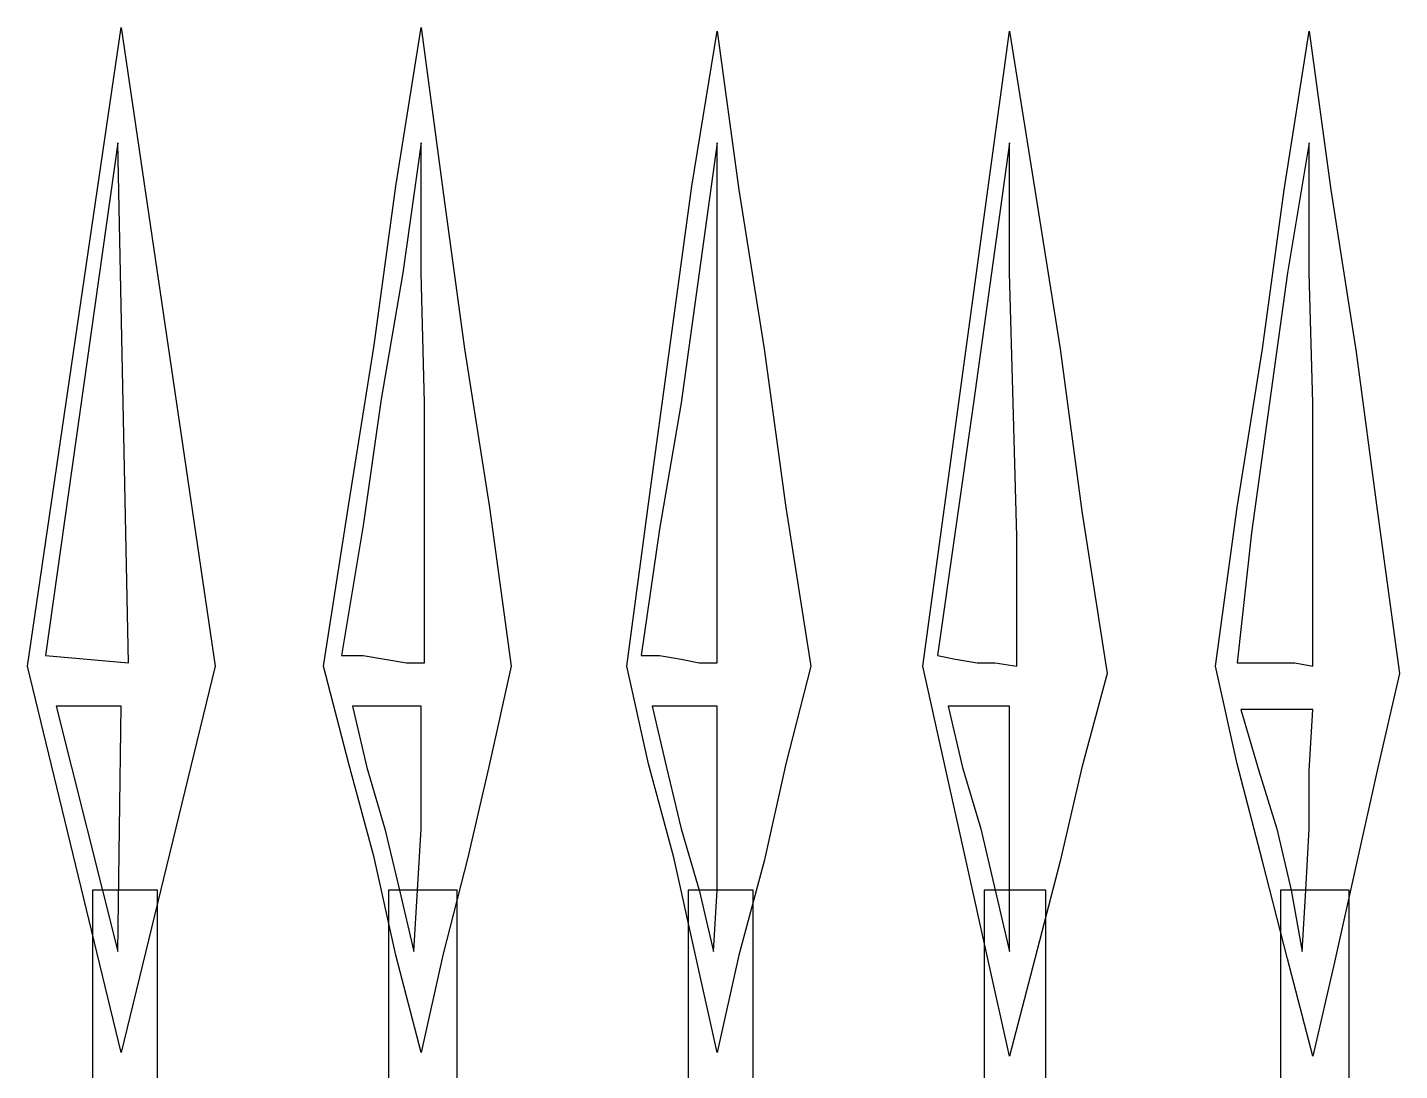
# Model space of a CAD drawing. Header units: centimetres. Extents: x -54 to 59, y -92 to 20.
# Drawn here: x -54.48 to -24.95, y -2.29 to 20.17 of the extents above; entities that cross this region are included whole.
import ezdxf

# ---------------------------------------------------------------- set-up
doc = ezdxf.new("R2010")
doc.units = ezdxf.units.CM
doc.header["$MEASUREMENT"] = 0
doc.layers.add('layer 1', color=7, linetype='Continuous')

msp = doc.modelspace()

# ---------------------------------------------------------------- linework, layer by layer
at = {"layer": 'layer 1', "color": 29}
for points, knots in [([(-52.46339, 20.17373), (-52.46339, 20.17373), (-54.48446, 6.41489), (-54.48446, 6.41489), (-54.48446, 6.41489), (-54.48446, 6.41489), (-52.46339, -1.9026), (-52.46339, -1.9026), (-52.46339, -1.9026), (-52.46339, -1.9026), (-50.44232, 6.41489), (-50.44232, 6.41489), (-50.44232, 6.41489), (-50.44232, 6.41489), (-52.46339, 20.17373), (-52.46339, 20.17373)], [0, 0, 0, 0, 0.25, 0.25, 0.25, 0.25, 0.5, 0.5, 0.5, 0.5, 0.75, 0.75, 0.75, 0.75, 1, 1, 1, 1]), ([(-46.01151, 20.17373), (-46.01151, 20.17373), (-46.55564, 16.75345), (-46.55564, 16.75345), (-46.55564, 16.75345), (-46.55564, 16.75345), (-47.02204, 13.33318), (-47.02204, 13.33318), (-47.02204, 13.33318), (-47.02204, 13.33318), (-47.56618, 9.9129), (-47.56618, 9.9129), (-47.56618, 9.9129), (-47.56618, 9.9129), (-48.11031, 6.41489), (-48.11031, 6.41489), (-48.11031, 6.41489), (-48.11031, 6.41489), (-47.56618, 4.31609), (-47.56618, 4.31609), (-47.56618, 4.31609), (-47.56618, 4.31609), (-47.02204, 2.29501), (-47.02204, 2.29501), (-47.02204, 2.29501), (-47.02204, 2.29501), (-46.55564, 0.19621), (-46.55564, 0.19621), (-46.55564, 0.19621), (-46.55564, 0.19621), (-46.01151, -1.9026), (-46.01151, -1.9026), (-46.01151, -1.9026), (-46.01151, -1.9026), (-45.54511, 0.19621), (-45.54511, 0.19621), (-45.54511, 0.19621), (-45.54511, 0.19621), (-45.00097, 2.29501), (-45.00097, 2.29501), (-45.00097, 2.29501), (-45.00097, 2.29501), (-44.53457, 4.31609), (-44.53457, 4.31609), (-44.53457, 4.31609), (-44.53457, 4.31609), (-44.06817, 6.41489), (-44.06817, 6.41489), (-44.06817, 6.41489), (-44.06817, 6.41489), (-44.53457, 9.83517), (-44.53457, 9.83517), (-44.53457, 9.83517), (-44.53457, 9.83517), (-45.07871, 13.25544), (-45.07871, 13.25544), (-45.07871, 13.25544), (-45.07871, 13.25544), (-45.54511, 16.67572), (-45.54511, 16.67572), (-45.54511, 16.67572), (-45.54511, 16.67572), (-46.01151, 20.17373), (-46.01151, 20.17373)], [0, 0, 0, 0, 0.0625, 0.0625, 0.0625, 0.0625, 0.125, 0.125, 0.125, 0.125, 0.1875, 0.1875, 0.1875, 0.1875, 0.25, 0.25, 0.25, 0.25, 0.3125, 0.3125, 0.3125, 0.3125, 0.375, 0.375, 0.375, 0.375, 0.4375, 0.4375, 0.4375, 0.4375, 0.5, 0.5, 0.5, 0.5, 0.5625, 0.5625, 0.5625, 0.5625, 0.625, 0.625, 0.625, 0.625, 0.6875, 0.6875, 0.6875, 0.6875, 0.75, 0.75, 0.75, 0.75, 0.8125, 0.8125, 0.8125, 0.8125, 0.875, 0.875, 0.875, 0.875, 0.9375, 0.9375, 0.9375, 0.9375, 1, 1, 1, 1]), ([(-39.63736, 20.09599), (-39.63736, 20.09599), (-40.18149, 16.75345), (-40.18149, 16.75345), (-40.18149, 16.75345), (-40.18149, 16.75345), (-40.64789, 13.33318), (-40.64789, 13.33318), (-40.64789, 13.33318), (-40.64789, 13.33318), (-41.11429, 9.9129), (-41.11429, 9.9129), (-41.11429, 9.9129), (-41.11429, 9.9129), (-41.5807, 6.41489), (-41.5807, 6.41489), (-41.5807, 6.41489), (-41.5807, 6.41489), (-41.11429, 4.31609), (-41.11429, 4.31609), (-41.11429, 4.31609), (-41.11429, 4.31609), (-40.57016, 2.29501), (-40.57016, 2.29501), (-40.57016, 2.29501), (-40.57016, 2.29501), (-40.10376, 0.19621), (-40.10376, 0.19621), (-40.10376, 0.19621), (-40.10376, 0.19621), (-39.63736, -1.9026), (-39.63736, -1.9026), (-39.63736, -1.9026), (-39.63736, -1.9026), (-39.17096, 0.19621), (-39.17096, 0.19621), (-39.17096, 0.19621), (-39.17096, 0.19621), (-38.62682, 2.21728), (-38.62682, 2.21728), (-38.62682, 2.21728), (-38.62682, 2.21728), (-38.16042, 4.31609), (-38.16042, 4.31609), (-38.16042, 4.31609), (-38.16042, 4.31609), (-37.61629, 6.41489), (-37.61629, 6.41489), (-37.61629, 6.41489), (-37.61629, 6.41489), (-38.16042, 9.83517), (-38.16042, 9.83517), (-38.16042, 9.83517), (-38.16042, 9.83517), (-38.62682, 13.25544), (-38.62682, 13.25544), (-38.62682, 13.25544), (-38.62682, 13.25544), (-39.17096, 16.67572), (-39.17096, 16.67572), (-39.17096, 16.67572), (-39.17096, 16.67572), (-39.63736, 20.09599), (-39.63736, 20.09599)], [0, 0, 0, 0, 0.0625, 0.0625, 0.0625, 0.0625, 0.125, 0.125, 0.125, 0.125, 0.1875, 0.1875, 0.1875, 0.1875, 0.25, 0.25, 0.25, 0.25, 0.3125, 0.3125, 0.3125, 0.3125, 0.375, 0.375, 0.375, 0.375, 0.4375, 0.4375, 0.4375, 0.4375, 0.5, 0.5, 0.5, 0.5, 0.5625, 0.5625, 0.5625, 0.5625, 0.625, 0.625, 0.625, 0.625, 0.6875, 0.6875, 0.6875, 0.6875, 0.75, 0.75, 0.75, 0.75, 0.8125, 0.8125, 0.8125, 0.8125, 0.875, 0.875, 0.875, 0.875, 0.9375, 0.9375, 0.9375, 0.9375, 1, 1, 1, 1]), ([(-33.34094, 20.09599), (-33.34094, 20.09599), (-33.80734, 16.67572), (-33.80734, 16.67572), (-33.80734, 16.67572), (-33.80734, 16.67572), (-34.27374, 13.25544), (-34.27374, 13.25544), (-34.27374, 13.25544), (-34.27374, 13.25544), (-34.74014, 9.83517), (-34.74014, 9.83517), (-34.74014, 9.83517), (-34.74014, 9.83517), (-35.20655, 6.41489), (-35.20655, 6.41489), (-35.20655, 6.41489), (-35.20655, 6.41489), (-34.74014, 4.31609), (-34.74014, 4.31609), (-34.74014, 4.31609), (-34.74014, 4.31609), (-34.27374, 2.21728), (-34.27374, 2.21728), (-34.27374, 2.21728), (-34.27374, 2.21728), (-33.80734, 0.11847), (-33.80734, 0.11847), (-33.80734, 0.11847), (-33.80734, 0.11847), (-33.34094, -1.98033), (-33.34094, -1.98033), (-33.34094, -1.98033), (-33.34094, -1.98033), (-32.79681, 0.11847), (-32.79681, 0.11847), (-32.79681, 0.11847), (-32.79681, 0.11847), (-32.25267, 2.21728), (-32.25267, 2.21728), (-32.25267, 2.21728), (-32.25267, 2.21728), (-31.78627, 4.23835), (-31.78627, 4.23835), (-31.78627, 4.23835), (-31.78627, 4.23835), (-31.24214, 6.25942), (-31.24214, 6.25942), (-31.24214, 6.25942), (-31.24214, 6.25942), (-31.78627, 9.75743), (-31.78627, 9.75743), (-31.78627, 9.75743), (-31.78627, 9.75743), (-32.25267, 13.25544), (-32.25267, 13.25544), (-32.25267, 13.25544), (-32.25267, 13.25544), (-32.79681, 16.67572), (-32.79681, 16.67572), (-32.79681, 16.67572), (-32.79681, 16.67572), (-33.34094, 20.09599), (-33.34094, 20.09599)], [0, 0, 0, 0, 0.0625, 0.0625, 0.0625, 0.0625, 0.125, 0.125, 0.125, 0.125, 0.1875, 0.1875, 0.1875, 0.1875, 0.25, 0.25, 0.25, 0.25, 0.3125, 0.3125, 0.3125, 0.3125, 0.375, 0.375, 0.375, 0.375, 0.4375, 0.4375, 0.4375, 0.4375, 0.5, 0.5, 0.5, 0.5, 0.5625, 0.5625, 0.5625, 0.5625, 0.625, 0.625, 0.625, 0.625, 0.6875, 0.6875, 0.6875, 0.6875, 0.75, 0.75, 0.75, 0.75, 0.8125, 0.8125, 0.8125, 0.8125, 0.875, 0.875, 0.875, 0.875, 0.9375, 0.9375, 0.9375, 0.9375, 1, 1, 1, 1]), ([(-26.88906, 20.09599), (-26.88906, 20.09599), (-27.43319, 16.67572), (-27.43319, 16.67572), (-27.43319, 16.67572), (-27.43319, 16.67572), (-27.89959, 13.25544), (-27.89959, 13.25544), (-27.89959, 13.25544), (-27.89959, 13.25544), (-28.44373, 9.83517), (-28.44373, 9.83517), (-28.44373, 9.83517), (-28.44373, 9.83517), (-28.91013, 6.41489), (-28.91013, 6.41489), (-28.91013, 6.41489), (-28.91013, 6.41489), (-28.44373, 4.31609), (-28.44373, 4.31609), (-28.44373, 4.31609), (-28.44373, 4.31609), (-27.89959, 2.21728), (-27.89959, 2.21728), (-27.89959, 2.21728), (-27.89959, 2.21728), (-27.35546, 0.11847), (-27.35546, 0.11847), (-27.35546, 0.11847), (-27.35546, 0.11847), (-26.81132, -1.98033), (-26.81132, -1.98033), (-26.81132, -1.98033), (-26.81132, -1.98033), (-26.34492, 0.04074), (-26.34492, 0.04074), (-26.34492, 0.04074), (-26.34492, 0.04074), (-25.87852, 2.13955), (-25.87852, 2.13955), (-25.87852, 2.13955), (-25.87852, 2.13955), (-25.41212, 4.23835), (-25.41212, 4.23835), (-25.41212, 4.23835), (-25.41212, 4.23835), (-24.94572, 6.25942), (-24.94572, 6.25942), (-24.94572, 6.25942), (-24.94572, 6.25942), (-25.41212, 9.6797), (-25.41212, 9.6797), (-25.41212, 9.6797), (-25.41212, 9.6797), (-25.87852, 13.17771), (-25.87852, 13.17771), (-25.87852, 13.17771), (-25.87852, 13.17771), (-26.42266, 16.67572), (-26.42266, 16.67572), (-26.42266, 16.67572), (-26.42266, 16.67572), (-26.88906, 20.09599), (-26.88906, 20.09599)], [0, 0, 0, 0, 0.0625, 0.0625, 0.0625, 0.0625, 0.125, 0.125, 0.125, 0.125, 0.1875, 0.1875, 0.1875, 0.1875, 0.25, 0.25, 0.25, 0.25, 0.3125, 0.3125, 0.3125, 0.3125, 0.375, 0.375, 0.375, 0.375, 0.4375, 0.4375, 0.4375, 0.4375, 0.5, 0.5, 0.5, 0.5, 0.5625, 0.5625, 0.5625, 0.5625, 0.625, 0.625, 0.625, 0.625, 0.6875, 0.6875, 0.6875, 0.6875, 0.75, 0.75, 0.75, 0.75, 0.8125, 0.8125, 0.8125, 0.8125, 0.875, 0.875, 0.875, 0.875, 0.9375, 0.9375, 0.9375, 0.9375, 1, 1, 1, 1]), ([(-53.08526, 1.59541), (-53.08526, 1.59541), (-51.68606, 1.59541), (-51.68606, 1.59541), (-51.68606, 1.59541), (-51.68606, 1.59541), (-51.68606, -81.8904), (-51.68606, -81.8904), (-51.68606, -81.8904), (-51.68606, -81.8904), (-53.08526, -81.8904), (-53.08526, -81.8904), (-53.08526, -81.8904), (-53.08526, -81.8904), (-53.08526, 1.59541), (-53.08526, 1.59541)], [0, 0, 0, 0, 0.25, 0.25, 0.25, 0.25, 0.5, 0.5, 0.5, 0.5, 0.75, 0.75, 0.75, 0.75, 1, 1, 1, 1]), ([(-46.71111, 1.59541), (-46.71111, 1.59541), (-46.32244, 1.59541), (-46.32244, 1.59541), (-46.32244, 1.59541), (-46.32244, 1.59541), (-45.93377, 1.59541), (-45.93377, 1.59541), (-45.93377, 1.59541), (-45.93377, 1.59541), (-45.62284, 1.59541), (-45.62284, 1.59541), (-45.62284, 1.59541), (-45.62284, 1.59541), (-45.23417, 1.59541), (-45.23417, 1.59541), (-45.23417, 1.59541), (-45.23417, 1.59541), (-45.23417, -19.23718), (-45.23417, -19.23718), (-45.23417, -19.23718), (-45.23417, -19.23718), (-45.23417, -40.1475), (-45.23417, -40.1475), (-45.23417, -40.1475), (-45.23417, -40.1475), (-45.23417, -60.98008), (-45.23417, -60.98008), (-45.23417, -60.98008), (-45.23417, -60.98008), (-45.23417, -81.8904), (-45.23417, -81.8904), (-45.23417, -81.8904), (-45.23417, -81.8904), (-45.62284, -81.8904), (-45.62284, -81.8904), (-45.62284, -81.8904), (-45.62284, -81.8904), (-45.93377, -81.8904), (-45.93377, -81.8904), (-45.93377, -81.8904), (-45.93377, -81.8904), (-46.32244, -81.8904), (-46.32244, -81.8904), (-46.32244, -81.8904), (-46.32244, -81.8904), (-46.71111, -81.8904), (-46.71111, -81.8904), (-46.71111, -81.8904), (-46.71111, -81.8904), (-46.71111, -60.98008), (-46.71111, -60.98008), (-46.71111, -60.98008), (-46.71111, -60.98008), (-46.71111, -40.1475), (-46.71111, -40.1475), (-46.71111, -40.1475), (-46.71111, -40.1475), (-46.71111, -19.23718), (-46.71111, -19.23718), (-46.71111, -19.23718), (-46.71111, -19.23718), (-46.71111, 1.59541), (-46.71111, 1.59541)], [0, 0, 0, 0, 0.0625, 0.0625, 0.0625, 0.0625, 0.125, 0.125, 0.125, 0.125, 0.1875, 0.1875, 0.1875, 0.1875, 0.25, 0.25, 0.25, 0.25, 0.3125, 0.3125, 0.3125, 0.3125, 0.375, 0.375, 0.375, 0.375, 0.4375, 0.4375, 0.4375, 0.4375, 0.5, 0.5, 0.5, 0.5, 0.5625, 0.5625, 0.5625, 0.5625, 0.625, 0.625, 0.625, 0.625, 0.6875, 0.6875, 0.6875, 0.6875, 0.75, 0.75, 0.75, 0.75, 0.8125, 0.8125, 0.8125, 0.8125, 0.875, 0.875, 0.875, 0.875, 0.9375, 0.9375, 0.9375, 0.9375, 1, 1, 1, 1]), ([(-40.25923, 1.59541), (-40.25923, 1.59541), (-39.94829, 1.59541), (-39.94829, 1.59541), (-39.94829, 1.59541), (-39.94829, 1.59541), (-39.63736, 1.59541), (-39.63736, 1.59541), (-39.63736, 1.59541), (-39.63736, 1.59541), (-39.24869, 1.59541), (-39.24869, 1.59541), (-39.24869, 1.59541), (-39.24869, 1.59541), (-38.86002, 1.59541), (-38.86002, 1.59541), (-38.86002, 1.59541), (-38.86002, 1.59541), (-38.86002, -19.23718), (-38.86002, -19.23718), (-38.86002, -19.23718), (-38.86002, -19.23718), (-38.86002, -40.1475), (-38.86002, -40.1475), (-38.86002, -40.1475), (-38.86002, -40.1475), (-38.86002, -60.98008), (-38.86002, -60.98008), (-38.86002, -60.98008), (-38.86002, -60.98008), (-38.86002, -81.8904), (-38.86002, -81.8904), (-38.86002, -81.8904), (-38.86002, -81.8904), (-39.24869, -81.8904), (-39.24869, -81.8904), (-39.24869, -81.8904), (-39.24869, -81.8904), (-39.63736, -81.8904), (-39.63736, -81.8904), (-39.63736, -81.8904), (-39.63736, -81.8904), (-39.94829, -81.8904), (-39.94829, -81.8904), (-39.94829, -81.8904), (-39.94829, -81.8904), (-40.25923, -81.8904), (-40.25923, -81.8904), (-40.25923, -81.8904), (-40.25923, -81.8904), (-40.25923, -60.98008), (-40.25923, -60.98008), (-40.25923, -60.98008), (-40.25923, -60.98008), (-40.25923, -40.1475), (-40.25923, -40.1475), (-40.25923, -40.1475), (-40.25923, -40.1475), (-40.25923, -19.23718), (-40.25923, -19.23718), (-40.25923, -19.23718), (-40.25923, -19.23718), (-40.25923, 1.59541), (-40.25923, 1.59541)], [0, 0, 0, 0, 0.0625, 0.0625, 0.0625, 0.0625, 0.125, 0.125, 0.125, 0.125, 0.1875, 0.1875, 0.1875, 0.1875, 0.25, 0.25, 0.25, 0.25, 0.3125, 0.3125, 0.3125, 0.3125, 0.375, 0.375, 0.375, 0.375, 0.4375, 0.4375, 0.4375, 0.4375, 0.5, 0.5, 0.5, 0.5, 0.5625, 0.5625, 0.5625, 0.5625, 0.625, 0.625, 0.625, 0.625, 0.6875, 0.6875, 0.6875, 0.6875, 0.75, 0.75, 0.75, 0.75, 0.8125, 0.8125, 0.8125, 0.8125, 0.875, 0.875, 0.875, 0.875, 0.9375, 0.9375, 0.9375, 0.9375, 1, 1, 1, 1]), ([(-33.88508, 1.59541), (-33.88508, 1.59541), (-33.57414, 1.59541), (-33.57414, 1.59541), (-33.57414, 1.59541), (-33.57414, 1.59541), (-33.18547, 1.59541), (-33.18547, 1.59541), (-33.18547, 1.59541), (-33.18547, 1.59541), (-32.87454, 1.59541), (-32.87454, 1.59541), (-32.87454, 1.59541), (-32.87454, 1.59541), (-32.56361, 1.59541), (-32.56361, 1.59541), (-32.56361, 1.59541), (-32.56361, 1.59541), (-32.56361, -19.23718), (-32.56361, -19.23718), (-32.56361, -19.23718), (-32.56361, -19.23718), (-32.56361, -40.1475), (-32.56361, -40.1475), (-32.56361, -40.1475), (-32.56361, -40.1475), (-32.56361, -60.98008), (-32.56361, -60.98008), (-32.56361, -60.98008), (-32.56361, -60.98008), (-32.56361, -81.8904), (-32.56361, -81.8904), (-32.56361, -81.8904), (-32.56361, -81.8904), (-32.87454, -81.8904), (-32.87454, -81.8904), (-32.87454, -81.8904), (-32.87454, -81.8904), (-33.18547, -81.8904), (-33.18547, -81.8904), (-33.18547, -81.8904), (-33.18547, -81.8904), (-33.57414, -81.8904), (-33.57414, -81.8904), (-33.57414, -81.8904), (-33.57414, -81.8904), (-33.88508, -81.8904), (-33.88508, -81.8904), (-33.88508, -81.8904), (-33.88508, -81.8904), (-33.88508, -60.98008), (-33.88508, -60.98008), (-33.88508, -60.98008), (-33.88508, -60.98008), (-33.88508, -40.1475), (-33.88508, -40.1475), (-33.88508, -40.1475), (-33.88508, -40.1475), (-33.88508, -19.23718), (-33.88508, -19.23718), (-33.88508, -19.23718), (-33.88508, -19.23718), (-33.88508, 1.59541), (-33.88508, 1.59541)], [0, 0, 0, 0, 0.0625, 0.0625, 0.0625, 0.0625, 0.125, 0.125, 0.125, 0.125, 0.1875, 0.1875, 0.1875, 0.1875, 0.25, 0.25, 0.25, 0.25, 0.3125, 0.3125, 0.3125, 0.3125, 0.375, 0.375, 0.375, 0.375, 0.4375, 0.4375, 0.4375, 0.4375, 0.5, 0.5, 0.5, 0.5, 0.5625, 0.5625, 0.5625, 0.5625, 0.625, 0.625, 0.625, 0.625, 0.6875, 0.6875, 0.6875, 0.6875, 0.75, 0.75, 0.75, 0.75, 0.8125, 0.8125, 0.8125, 0.8125, 0.875, 0.875, 0.875, 0.875, 0.9375, 0.9375, 0.9375, 0.9375, 1, 1, 1, 1]), ([(-27.51093, 1.59541), (-27.51093, 1.59541), (-27.12226, 1.59541), (-27.12226, 1.59541), (-27.12226, 1.59541), (-27.12226, 1.59541), (-26.73359, 1.59541), (-26.73359, 1.59541), (-26.73359, 1.59541), (-26.73359, 1.59541), (-26.42266, 1.59541), (-26.42266, 1.59541), (-26.42266, 1.59541), (-26.42266, 1.59541), (-26.03399, 1.59541), (-26.03399, 1.59541), (-26.03399, 1.59541), (-26.03399, 1.59541), (-26.03399, -19.23718), (-26.03399, -19.23718), (-26.03399, -19.23718), (-26.03399, -19.23718), (-26.03399, -40.1475), (-26.03399, -40.1475), (-26.03399, -40.1475), (-26.03399, -40.1475), (-26.03399, -60.98008), (-26.03399, -60.98008), (-26.03399, -60.98008), (-26.03399, -60.98008), (-26.03399, -81.8904), (-26.03399, -81.8904), (-26.03399, -81.8904), (-26.03399, -81.8904), (-26.42266, -81.8904), (-26.42266, -81.8904), (-26.42266, -81.8904), (-26.42266, -81.8904), (-26.73359, -81.8904), (-26.73359, -81.8904), (-26.73359, -81.8904), (-26.73359, -81.8904), (-27.12226, -81.8904), (-27.12226, -81.8904), (-27.12226, -81.8904), (-27.12226, -81.8904), (-27.51093, -81.8904), (-27.51093, -81.8904), (-27.51093, -81.8904), (-27.51093, -81.8904), (-27.51093, -60.98008), (-27.51093, -60.98008), (-27.51093, -60.98008), (-27.51093, -60.98008), (-27.51093, -40.1475), (-27.51093, -40.1475), (-27.51093, -40.1475), (-27.51093, -40.1475), (-27.51093, -19.23718), (-27.51093, -19.23718), (-27.51093, -19.23718), (-27.51093, -19.23718), (-27.51093, 1.59541), (-27.51093, 1.59541)], [0, 0, 0, 0, 0.0625, 0.0625, 0.0625, 0.0625, 0.125, 0.125, 0.125, 0.125, 0.1875, 0.1875, 0.1875, 0.1875, 0.25, 0.25, 0.25, 0.25, 0.3125, 0.3125, 0.3125, 0.3125, 0.375, 0.375, 0.375, 0.375, 0.4375, 0.4375, 0.4375, 0.4375, 0.5, 0.5, 0.5, 0.5, 0.5625, 0.5625, 0.5625, 0.5625, 0.625, 0.625, 0.625, 0.625, 0.6875, 0.6875, 0.6875, 0.6875, 0.75, 0.75, 0.75, 0.75, 0.8125, 0.8125, 0.8125, 0.8125, 0.875, 0.875, 0.875, 0.875, 0.9375, 0.9375, 0.9375, 0.9375, 1, 1, 1, 1])]:
    msp.add_open_spline(points, degree=3, knots=knots, dxfattribs=at)
at = {"layer": 'layer 1', "color": 42}
for points, knots in [([(-52.54112, 17.68625), (-52.54112, 17.68625), (-52.30792, 6.49262), (-52.30792, 6.49262), (-52.30792, 6.49262), (-52.30792, 6.49262), (-54.0958, 6.64809), (-54.0958, 6.64809), (-54.0958, 6.64809), (-54.0958, 6.64809), (-52.54112, 17.68625), (-52.54112, 17.68625)], [0, 0, 0, 0, 0.33333333, 0.33333333, 0.33333333, 0.33333333, 0.66666667, 0.66666667, 0.66666667, 0.66666667, 1, 1, 1, 1]), ([(-52.54112, 17.68625), (-52.54112, 17.68625), (-52.30792, 6.49262), (-52.30792, 6.49262), (-52.30792, 6.49262), (-52.30792, 6.49262), (-54.0958, 6.64809), (-54.0958, 6.64809), (-54.0958, 6.64809), (-54.0958, 6.64809), (-52.54112, 17.68625), (-52.54112, 17.68625)], [0, 0, 0, 0, 0.33333333, 0.33333333, 0.33333333, 0.33333333, 0.66666667, 0.66666667, 0.66666667, 0.66666667, 1, 1, 1, 1]), ([(-46.01151, 17.68625), (-46.01151, 17.68625), (-46.01151, 14.88785), (-46.01151, 14.88785), (-46.01151, 14.88785), (-46.01151, 14.88785), (-45.93377, 12.08944), (-45.93377, 12.08944), (-45.93377, 12.08944), (-45.93377, 12.08944), (-45.93377, 9.29103), (-45.93377, 9.29103), (-45.93377, 9.29103), (-45.93377, 9.29103), (-45.93377, 6.49262), (-45.93377, 6.49262), (-45.93377, 6.49262), (-45.93377, 6.49262), (-46.32244, 6.49262), (-46.32244, 6.49262), (-46.32244, 6.49262), (-46.32244, 6.49262), (-46.78884, 6.57036), (-46.78884, 6.57036), (-46.78884, 6.57036), (-46.78884, 6.57036), (-47.25524, 6.64809), (-47.25524, 6.64809), (-47.25524, 6.64809), (-47.25524, 6.64809), (-47.72165, 6.64809), (-47.72165, 6.64809), (-47.72165, 6.64809), (-47.72165, 6.64809), (-47.25524, 9.4465), (-47.25524, 9.4465), (-47.25524, 9.4465), (-47.25524, 9.4465), (-46.86658, 12.16717), (-46.86658, 12.16717), (-46.86658, 12.16717), (-46.86658, 12.16717), (-46.40018, 14.88785), (-46.40018, 14.88785), (-46.40018, 14.88785), (-46.40018, 14.88785), (-46.01151, 17.68625), (-46.01151, 17.68625)], [0, 0, 0, 0, 0.08333333, 0.08333333, 0.08333333, 0.08333333, 0.16666667, 0.16666667, 0.16666667, 0.16666667, 0.25, 0.25, 0.25, 0.25, 0.33333333, 0.33333333, 0.33333333, 0.33333333, 0.41666667, 0.41666667, 0.41666667, 0.41666667, 0.5, 0.5, 0.5, 0.5, 0.58333333, 0.58333333, 0.58333333, 0.58333333, 0.66666667, 0.66666667, 0.66666667, 0.66666667, 0.75, 0.75, 0.75, 0.75, 0.83333333, 0.83333333, 0.83333333, 0.83333333, 0.91666667, 0.91666667, 0.91666667, 0.91666667, 1, 1, 1, 1]), ([(-46.01151, 17.68625), (-46.01151, 17.68625), (-46.01151, 14.88785), (-46.01151, 14.88785), (-46.01151, 14.88785), (-46.01151, 14.88785), (-45.93377, 12.08944), (-45.93377, 12.08944), (-45.93377, 12.08944), (-45.93377, 12.08944), (-45.93377, 9.29103), (-45.93377, 9.29103), (-45.93377, 9.29103), (-45.93377, 9.29103), (-45.93377, 6.49262), (-45.93377, 6.49262), (-45.93377, 6.49262), (-45.93377, 6.49262), (-46.32244, 6.49262), (-46.32244, 6.49262), (-46.32244, 6.49262), (-46.32244, 6.49262), (-46.78884, 6.57036), (-46.78884, 6.57036), (-46.78884, 6.57036), (-46.78884, 6.57036), (-47.25524, 6.64809), (-47.25524, 6.64809), (-47.25524, 6.64809), (-47.25524, 6.64809), (-47.72165, 6.64809), (-47.72165, 6.64809), (-47.72165, 6.64809), (-47.72165, 6.64809), (-47.25524, 9.4465), (-47.25524, 9.4465), (-47.25524, 9.4465), (-47.25524, 9.4465), (-46.86658, 12.16717), (-46.86658, 12.16717), (-46.86658, 12.16717), (-46.86658, 12.16717), (-46.40018, 14.88785), (-46.40018, 14.88785), (-46.40018, 14.88785), (-46.40018, 14.88785), (-46.01151, 17.68625), (-46.01151, 17.68625)], [0, 0, 0, 0, 0.08333333, 0.08333333, 0.08333333, 0.08333333, 0.16666667, 0.16666667, 0.16666667, 0.16666667, 0.25, 0.25, 0.25, 0.25, 0.33333333, 0.33333333, 0.33333333, 0.33333333, 0.41666667, 0.41666667, 0.41666667, 0.41666667, 0.5, 0.5, 0.5, 0.5, 0.58333333, 0.58333333, 0.58333333, 0.58333333, 0.66666667, 0.66666667, 0.66666667, 0.66666667, 0.75, 0.75, 0.75, 0.75, 0.83333333, 0.83333333, 0.83333333, 0.83333333, 0.91666667, 0.91666667, 0.91666667, 0.91666667, 1, 1, 1, 1]), ([(-39.63736, 17.68625), (-39.63736, 17.68625), (-39.63736, 14.88785), (-39.63736, 14.88785), (-39.63736, 14.88785), (-39.63736, 14.88785), (-39.63736, 12.08944), (-39.63736, 12.08944), (-39.63736, 12.08944), (-39.63736, 12.08944), (-39.63736, 9.29103), (-39.63736, 9.29103), (-39.63736, 9.29103), (-39.63736, 9.29103), (-39.63736, 6.49262), (-39.63736, 6.49262), (-39.63736, 6.49262), (-39.63736, 6.49262), (-40.02603, 6.49262), (-40.02603, 6.49262), (-40.02603, 6.49262), (-40.02603, 6.49262), (-40.41469, 6.57036), (-40.41469, 6.57036), (-40.41469, 6.57036), (-40.41469, 6.57036), (-40.88109, 6.64809), (-40.88109, 6.64809), (-40.88109, 6.64809), (-40.88109, 6.64809), (-41.26976, 6.64809), (-41.26976, 6.64809), (-41.26976, 6.64809), (-41.26976, 6.64809), (-40.88109, 9.36877), (-40.88109, 9.36877), (-40.88109, 9.36877), (-40.88109, 9.36877), (-40.41469, 12.08944), (-40.41469, 12.08944), (-40.41469, 12.08944), (-40.41469, 12.08944), (-40.02603, 14.88785), (-40.02603, 14.88785), (-40.02603, 14.88785), (-40.02603, 14.88785), (-39.63736, 17.68625), (-39.63736, 17.68625)], [0, 0, 0, 0, 0.08333333, 0.08333333, 0.08333333, 0.08333333, 0.16666667, 0.16666667, 0.16666667, 0.16666667, 0.25, 0.25, 0.25, 0.25, 0.33333333, 0.33333333, 0.33333333, 0.33333333, 0.41666667, 0.41666667, 0.41666667, 0.41666667, 0.5, 0.5, 0.5, 0.5, 0.58333333, 0.58333333, 0.58333333, 0.58333333, 0.66666667, 0.66666667, 0.66666667, 0.66666667, 0.75, 0.75, 0.75, 0.75, 0.83333333, 0.83333333, 0.83333333, 0.83333333, 0.91666667, 0.91666667, 0.91666667, 0.91666667, 1, 1, 1, 1]), ([(-39.63736, 17.68625), (-39.63736, 17.68625), (-39.63736, 14.88785), (-39.63736, 14.88785), (-39.63736, 14.88785), (-39.63736, 14.88785), (-39.63736, 12.08944), (-39.63736, 12.08944), (-39.63736, 12.08944), (-39.63736, 12.08944), (-39.63736, 9.29103), (-39.63736, 9.29103), (-39.63736, 9.29103), (-39.63736, 9.29103), (-39.63736, 6.49262), (-39.63736, 6.49262), (-39.63736, 6.49262), (-39.63736, 6.49262), (-40.02603, 6.49262), (-40.02603, 6.49262), (-40.02603, 6.49262), (-40.02603, 6.49262), (-40.41469, 6.57036), (-40.41469, 6.57036), (-40.41469, 6.57036), (-40.41469, 6.57036), (-40.88109, 6.64809), (-40.88109, 6.64809), (-40.88109, 6.64809), (-40.88109, 6.64809), (-41.26976, 6.64809), (-41.26976, 6.64809), (-41.26976, 6.64809), (-41.26976, 6.64809), (-40.88109, 9.36877), (-40.88109, 9.36877), (-40.88109, 9.36877), (-40.88109, 9.36877), (-40.41469, 12.08944), (-40.41469, 12.08944), (-40.41469, 12.08944), (-40.41469, 12.08944), (-40.02603, 14.88785), (-40.02603, 14.88785), (-40.02603, 14.88785), (-40.02603, 14.88785), (-39.63736, 17.68625), (-39.63736, 17.68625)], [0, 0, 0, 0, 0.08333333, 0.08333333, 0.08333333, 0.08333333, 0.16666667, 0.16666667, 0.16666667, 0.16666667, 0.25, 0.25, 0.25, 0.25, 0.33333333, 0.33333333, 0.33333333, 0.33333333, 0.41666667, 0.41666667, 0.41666667, 0.41666667, 0.5, 0.5, 0.5, 0.5, 0.58333333, 0.58333333, 0.58333333, 0.58333333, 0.66666667, 0.66666667, 0.66666667, 0.66666667, 0.75, 0.75, 0.75, 0.75, 0.83333333, 0.83333333, 0.83333333, 0.83333333, 0.91666667, 0.91666667, 0.91666667, 0.91666667, 1, 1, 1, 1]), ([(-33.34094, 17.68625), (-33.34094, 17.68625), (-33.34094, 14.88785), (-33.34094, 14.88785), (-33.34094, 14.88785), (-33.34094, 14.88785), (-33.26321, 12.08944), (-33.26321, 12.08944), (-33.26321, 12.08944), (-33.26321, 12.08944), (-33.18547, 9.2133), (-33.18547, 9.2133), (-33.18547, 9.2133), (-33.18547, 9.2133), (-33.18547, 6.41489), (-33.18547, 6.41489), (-33.18547, 6.41489), (-33.18547, 6.41489), (-33.65188, 6.49262), (-33.65188, 6.49262), (-33.65188, 6.49262), (-33.65188, 6.49262), (-34.04054, 6.49262), (-34.04054, 6.49262), (-34.04054, 6.49262), (-34.04054, 6.49262), (-34.50694, 6.57036), (-34.50694, 6.57036), (-34.50694, 6.57036), (-34.50694, 6.57036), (-34.89561, 6.64809), (-34.89561, 6.64809), (-34.89561, 6.64809), (-34.89561, 6.64809), (-34.50694, 9.36877), (-34.50694, 9.36877), (-34.50694, 9.36877), (-34.50694, 9.36877), (-34.11828, 12.08944), (-34.11828, 12.08944), (-34.11828, 12.08944), (-34.11828, 12.08944), (-33.72961, 14.88785), (-33.72961, 14.88785), (-33.72961, 14.88785), (-33.72961, 14.88785), (-33.34094, 17.68625), (-33.34094, 17.68625)], [0, 0, 0, 0, 0.08333333, 0.08333333, 0.08333333, 0.08333333, 0.16666667, 0.16666667, 0.16666667, 0.16666667, 0.25, 0.25, 0.25, 0.25, 0.33333333, 0.33333333, 0.33333333, 0.33333333, 0.41666667, 0.41666667, 0.41666667, 0.41666667, 0.5, 0.5, 0.5, 0.5, 0.58333333, 0.58333333, 0.58333333, 0.58333333, 0.66666667, 0.66666667, 0.66666667, 0.66666667, 0.75, 0.75, 0.75, 0.75, 0.83333333, 0.83333333, 0.83333333, 0.83333333, 0.91666667, 0.91666667, 0.91666667, 0.91666667, 1, 1, 1, 1]), ([(-33.34094, 17.68625), (-33.34094, 17.68625), (-33.34094, 14.88785), (-33.34094, 14.88785), (-33.34094, 14.88785), (-33.34094, 14.88785), (-33.26321, 12.08944), (-33.26321, 12.08944), (-33.26321, 12.08944), (-33.26321, 12.08944), (-33.18547, 9.2133), (-33.18547, 9.2133), (-33.18547, 9.2133), (-33.18547, 9.2133), (-33.18547, 6.41489), (-33.18547, 6.41489), (-33.18547, 6.41489), (-33.18547, 6.41489), (-33.65188, 6.49262), (-33.65188, 6.49262), (-33.65188, 6.49262), (-33.65188, 6.49262), (-34.04054, 6.49262), (-34.04054, 6.49262), (-34.04054, 6.49262), (-34.04054, 6.49262), (-34.50694, 6.57036), (-34.50694, 6.57036), (-34.50694, 6.57036), (-34.50694, 6.57036), (-34.89561, 6.64809), (-34.89561, 6.64809), (-34.89561, 6.64809), (-34.89561, 6.64809), (-34.50694, 9.36877), (-34.50694, 9.36877), (-34.50694, 9.36877), (-34.50694, 9.36877), (-34.11828, 12.08944), (-34.11828, 12.08944), (-34.11828, 12.08944), (-34.11828, 12.08944), (-33.72961, 14.88785), (-33.72961, 14.88785), (-33.72961, 14.88785), (-33.72961, 14.88785), (-33.34094, 17.68625), (-33.34094, 17.68625)], [0, 0, 0, 0, 0.08333333, 0.08333333, 0.08333333, 0.08333333, 0.16666667, 0.16666667, 0.16666667, 0.16666667, 0.25, 0.25, 0.25, 0.25, 0.33333333, 0.33333333, 0.33333333, 0.33333333, 0.41666667, 0.41666667, 0.41666667, 0.41666667, 0.5, 0.5, 0.5, 0.5, 0.58333333, 0.58333333, 0.58333333, 0.58333333, 0.66666667, 0.66666667, 0.66666667, 0.66666667, 0.75, 0.75, 0.75, 0.75, 0.83333333, 0.83333333, 0.83333333, 0.83333333, 0.91666667, 0.91666667, 0.91666667, 0.91666667, 1, 1, 1, 1]), ([(-26.88906, 17.68625), (-26.88906, 17.68625), (-26.88906, 14.88785), (-26.88906, 14.88785), (-26.88906, 14.88785), (-26.88906, 14.88785), (-26.81132, 12.08944), (-26.81132, 12.08944), (-26.81132, 12.08944), (-26.81132, 12.08944), (-26.81132, 9.2133), (-26.81132, 9.2133), (-26.81132, 9.2133), (-26.81132, 9.2133), (-26.81132, 6.41489), (-26.81132, 6.41489), (-26.81132, 6.41489), (-26.81132, 6.41489), (-27.19999, 6.49262), (-27.19999, 6.49262), (-27.19999, 6.49262), (-27.19999, 6.49262), (-27.58866, 6.49262), (-27.58866, 6.49262), (-27.58866, 6.49262), (-27.58866, 6.49262), (-28.05506, 6.49262), (-28.05506, 6.49262), (-28.05506, 6.49262), (-28.05506, 6.49262), (-28.44373, 6.49262), (-28.44373, 6.49262), (-28.44373, 6.49262), (-28.44373, 6.49262), (-28.13279, 9.29103), (-28.13279, 9.29103), (-28.13279, 9.29103), (-28.13279, 9.29103), (-27.74413, 12.08944), (-27.74413, 12.08944), (-27.74413, 12.08944), (-27.74413, 12.08944), (-27.35546, 14.88785), (-27.35546, 14.88785), (-27.35546, 14.88785), (-27.35546, 14.88785), (-26.88906, 17.68625), (-26.88906, 17.68625)], [0, 0, 0, 0, 0.08333333, 0.08333333, 0.08333333, 0.08333333, 0.16666667, 0.16666667, 0.16666667, 0.16666667, 0.25, 0.25, 0.25, 0.25, 0.33333333, 0.33333333, 0.33333333, 0.33333333, 0.41666667, 0.41666667, 0.41666667, 0.41666667, 0.5, 0.5, 0.5, 0.5, 0.58333333, 0.58333333, 0.58333333, 0.58333333, 0.66666667, 0.66666667, 0.66666667, 0.66666667, 0.75, 0.75, 0.75, 0.75, 0.83333333, 0.83333333, 0.83333333, 0.83333333, 0.91666667, 0.91666667, 0.91666667, 0.91666667, 1, 1, 1, 1]), ([(-26.88906, 17.68625), (-26.88906, 17.68625), (-26.88906, 14.88785), (-26.88906, 14.88785), (-26.88906, 14.88785), (-26.88906, 14.88785), (-26.81132, 12.08944), (-26.81132, 12.08944), (-26.81132, 12.08944), (-26.81132, 12.08944), (-26.81132, 9.2133), (-26.81132, 9.2133), (-26.81132, 9.2133), (-26.81132, 9.2133), (-26.81132, 6.41489), (-26.81132, 6.41489), (-26.81132, 6.41489), (-26.81132, 6.41489), (-27.19999, 6.49262), (-27.19999, 6.49262), (-27.19999, 6.49262), (-27.19999, 6.49262), (-27.58866, 6.49262), (-27.58866, 6.49262), (-27.58866, 6.49262), (-27.58866, 6.49262), (-28.05506, 6.49262), (-28.05506, 6.49262), (-28.05506, 6.49262), (-28.05506, 6.49262), (-28.44373, 6.49262), (-28.44373, 6.49262), (-28.44373, 6.49262), (-28.44373, 6.49262), (-28.13279, 9.29103), (-28.13279, 9.29103), (-28.13279, 9.29103), (-28.13279, 9.29103), (-27.74413, 12.08944), (-27.74413, 12.08944), (-27.74413, 12.08944), (-27.74413, 12.08944), (-27.35546, 14.88785), (-27.35546, 14.88785), (-27.35546, 14.88785), (-27.35546, 14.88785), (-26.88906, 17.68625), (-26.88906, 17.68625)], [0, 0, 0, 0, 0.08333333, 0.08333333, 0.08333333, 0.08333333, 0.16666667, 0.16666667, 0.16666667, 0.16666667, 0.25, 0.25, 0.25, 0.25, 0.33333333, 0.33333333, 0.33333333, 0.33333333, 0.41666667, 0.41666667, 0.41666667, 0.41666667, 0.5, 0.5, 0.5, 0.5, 0.58333333, 0.58333333, 0.58333333, 0.58333333, 0.66666667, 0.66666667, 0.66666667, 0.66666667, 0.75, 0.75, 0.75, 0.75, 0.83333333, 0.83333333, 0.83333333, 0.83333333, 0.91666667, 0.91666667, 0.91666667, 0.91666667, 1, 1, 1, 1])]:
    msp.add_open_spline(points, degree=3, knots=knots, dxfattribs=at)
at = {"layer": 'layer 1', "color": 44}
for points, knots in [([(-53.86259, 5.55982), (-53.86259, 5.55982), (-52.46339, 5.55982), (-52.46339, 5.55982), (-52.46339, 5.55982), (-52.46339, 5.55982), (-52.54112, 0.27394), (-52.54112, 0.27394), (-52.54112, 0.27394), (-52.54112, 0.27394), (-53.86259, 5.55982), (-53.86259, 5.55982)], [0, 0, 0, 0, 0.33333333, 0.33333333, 0.33333333, 0.33333333, 0.66666667, 0.66666667, 0.66666667, 0.66666667, 1, 1, 1, 1]), ([(-47.48844, 5.55982), (-47.48844, 5.55982), (-47.09978, 5.55982), (-47.09978, 5.55982), (-47.09978, 5.55982), (-47.09978, 5.55982), (-46.71111, 5.55982), (-46.71111, 5.55982), (-46.71111, 5.55982), (-46.71111, 5.55982), (-46.40018, 5.55982), (-46.40018, 5.55982), (-46.40018, 5.55982), (-46.40018, 5.55982), (-46.01151, 5.55982), (-46.01151, 5.55982), (-46.01151, 5.55982), (-46.01151, 5.55982), (-46.01151, 4.23835), (-46.01151, 4.23835), (-46.01151, 4.23835), (-46.01151, 4.23835), (-46.01151, 2.91688), (-46.01151, 2.91688), (-46.01151, 2.91688), (-46.01151, 2.91688), (-46.08924, 1.59541), (-46.08924, 1.59541), (-46.08924, 1.59541), (-46.08924, 1.59541), (-46.16697, 0.27394), (-46.16697, 0.27394), (-46.16697, 0.27394), (-46.16697, 0.27394), (-46.47791, 1.59541), (-46.47791, 1.59541), (-46.47791, 1.59541), (-46.47791, 1.59541), (-46.78884, 2.91688), (-46.78884, 2.91688), (-46.78884, 2.91688), (-46.78884, 2.91688), (-47.17751, 4.23835), (-47.17751, 4.23835), (-47.17751, 4.23835), (-47.17751, 4.23835), (-47.48844, 5.55982), (-47.48844, 5.55982)], [0, 0, 0, 0, 0.08333333, 0.08333333, 0.08333333, 0.08333333, 0.16666667, 0.16666667, 0.16666667, 0.16666667, 0.25, 0.25, 0.25, 0.25, 0.33333333, 0.33333333, 0.33333333, 0.33333333, 0.41666667, 0.41666667, 0.41666667, 0.41666667, 0.5, 0.5, 0.5, 0.5, 0.58333333, 0.58333333, 0.58333333, 0.58333333, 0.66666667, 0.66666667, 0.66666667, 0.66666667, 0.75, 0.75, 0.75, 0.75, 0.83333333, 0.83333333, 0.83333333, 0.83333333, 0.91666667, 0.91666667, 0.91666667, 0.91666667, 1, 1, 1, 1]), ([(-41.03656, 5.55982), (-41.03656, 5.55982), (-40.72563, 5.55982), (-40.72563, 5.55982), (-40.72563, 5.55982), (-40.72563, 5.55982), (-40.41469, 5.55982), (-40.41469, 5.55982), (-40.41469, 5.55982), (-40.41469, 5.55982), (-40.02603, 5.55982), (-40.02603, 5.55982), (-40.02603, 5.55982), (-40.02603, 5.55982), (-39.63736, 5.55982), (-39.63736, 5.55982), (-39.63736, 5.55982), (-39.63736, 5.55982), (-39.63736, 4.23835), (-39.63736, 4.23835), (-39.63736, 4.23835), (-39.63736, 4.23835), (-39.63736, 2.91688), (-39.63736, 2.91688), (-39.63736, 2.91688), (-39.63736, 2.91688), (-39.63736, 1.59541), (-39.63736, 1.59541), (-39.63736, 1.59541), (-39.63736, 1.59541), (-39.71509, 0.27394), (-39.71509, 0.27394), (-39.71509, 0.27394), (-39.71509, 0.27394), (-40.02603, 1.59541), (-40.02603, 1.59541), (-40.02603, 1.59541), (-40.02603, 1.59541), (-40.41469, 2.91688), (-40.41469, 2.91688), (-40.41469, 2.91688), (-40.41469, 2.91688), (-40.72563, 4.23835), (-40.72563, 4.23835), (-40.72563, 4.23835), (-40.72563, 4.23835), (-41.03656, 5.55982), (-41.03656, 5.55982)], [0, 0, 0, 0, 0.08333333, 0.08333333, 0.08333333, 0.08333333, 0.16666667, 0.16666667, 0.16666667, 0.16666667, 0.25, 0.25, 0.25, 0.25, 0.33333333, 0.33333333, 0.33333333, 0.33333333, 0.41666667, 0.41666667, 0.41666667, 0.41666667, 0.5, 0.5, 0.5, 0.5, 0.58333333, 0.58333333, 0.58333333, 0.58333333, 0.66666667, 0.66666667, 0.66666667, 0.66666667, 0.75, 0.75, 0.75, 0.75, 0.83333333, 0.83333333, 0.83333333, 0.83333333, 0.91666667, 0.91666667, 0.91666667, 0.91666667, 1, 1, 1, 1]), ([(-34.66241, 5.55982), (-34.66241, 5.55982), (-34.35148, 5.55982), (-34.35148, 5.55982), (-34.35148, 5.55982), (-34.35148, 5.55982), (-33.96281, 5.55982), (-33.96281, 5.55982), (-33.96281, 5.55982), (-33.96281, 5.55982), (-33.65188, 5.55982), (-33.65188, 5.55982), (-33.65188, 5.55982), (-33.65188, 5.55982), (-33.34094, 5.55982), (-33.34094, 5.55982), (-33.34094, 5.55982), (-33.34094, 5.55982), (-33.34094, 4.23835), (-33.34094, 4.23835), (-33.34094, 4.23835), (-33.34094, 4.23835), (-33.34094, 2.91688), (-33.34094, 2.91688), (-33.34094, 2.91688), (-33.34094, 2.91688), (-33.34094, 1.59541), (-33.34094, 1.59541), (-33.34094, 1.59541), (-33.34094, 1.59541), (-33.34094, 0.27394), (-33.34094, 0.27394), (-33.34094, 0.27394), (-33.34094, 0.27394), (-33.65188, 1.59541), (-33.65188, 1.59541), (-33.65188, 1.59541), (-33.65188, 1.59541), (-33.96281, 2.91688), (-33.96281, 2.91688), (-33.96281, 2.91688), (-33.96281, 2.91688), (-34.35148, 4.23835), (-34.35148, 4.23835), (-34.35148, 4.23835), (-34.35148, 4.23835), (-34.66241, 5.55982), (-34.66241, 5.55982)], [0, 0, 0, 0, 0.08333333, 0.08333333, 0.08333333, 0.08333333, 0.16666667, 0.16666667, 0.16666667, 0.16666667, 0.25, 0.25, 0.25, 0.25, 0.33333333, 0.33333333, 0.33333333, 0.33333333, 0.41666667, 0.41666667, 0.41666667, 0.41666667, 0.5, 0.5, 0.5, 0.5, 0.58333333, 0.58333333, 0.58333333, 0.58333333, 0.66666667, 0.66666667, 0.66666667, 0.66666667, 0.75, 0.75, 0.75, 0.75, 0.83333333, 0.83333333, 0.83333333, 0.83333333, 0.91666667, 0.91666667, 0.91666667, 0.91666667, 1, 1, 1, 1]), ([(-28.36599, 5.48209), (-28.36599, 5.48209), (-27.97733, 5.48209), (-27.97733, 5.48209), (-27.97733, 5.48209), (-27.97733, 5.48209), (-27.58866, 5.48209), (-27.58866, 5.48209), (-27.58866, 5.48209), (-27.58866, 5.48209), (-27.19999, 5.48209), (-27.19999, 5.48209), (-27.19999, 5.48209), (-27.19999, 5.48209), (-26.81132, 5.48209), (-26.81132, 5.48209), (-26.81132, 5.48209), (-26.81132, 5.48209), (-26.88906, 4.16062), (-26.88906, 4.16062), (-26.88906, 4.16062), (-26.88906, 4.16062), (-26.88906, 2.91688), (-26.88906, 2.91688), (-26.88906, 2.91688), (-26.88906, 2.91688), (-26.96679, 1.59541), (-26.96679, 1.59541), (-26.96679, 1.59541), (-26.96679, 1.59541), (-27.04452, 0.27394), (-27.04452, 0.27394), (-27.04452, 0.27394), (-27.04452, 0.27394), (-27.27773, 1.59541), (-27.27773, 1.59541), (-27.27773, 1.59541), (-27.27773, 1.59541), (-27.58866, 2.91688), (-27.58866, 2.91688), (-27.58866, 2.91688), (-27.58866, 2.91688), (-27.97733, 4.16062), (-27.97733, 4.16062), (-27.97733, 4.16062), (-27.97733, 4.16062), (-28.36599, 5.48209), (-28.36599, 5.48209)], [0, 0, 0, 0, 0.08333333, 0.08333333, 0.08333333, 0.08333333, 0.16666667, 0.16666667, 0.16666667, 0.16666667, 0.25, 0.25, 0.25, 0.25, 0.33333333, 0.33333333, 0.33333333, 0.33333333, 0.41666667, 0.41666667, 0.41666667, 0.41666667, 0.5, 0.5, 0.5, 0.5, 0.58333333, 0.58333333, 0.58333333, 0.58333333, 0.66666667, 0.66666667, 0.66666667, 0.66666667, 0.75, 0.75, 0.75, 0.75, 0.83333333, 0.83333333, 0.83333333, 0.83333333, 0.91666667, 0.91666667, 0.91666667, 0.91666667, 1, 1, 1, 1])]:
    msp.add_open_spline(points, degree=3, knots=knots, dxfattribs=at)

doc.saveas('drawing.dxf')
